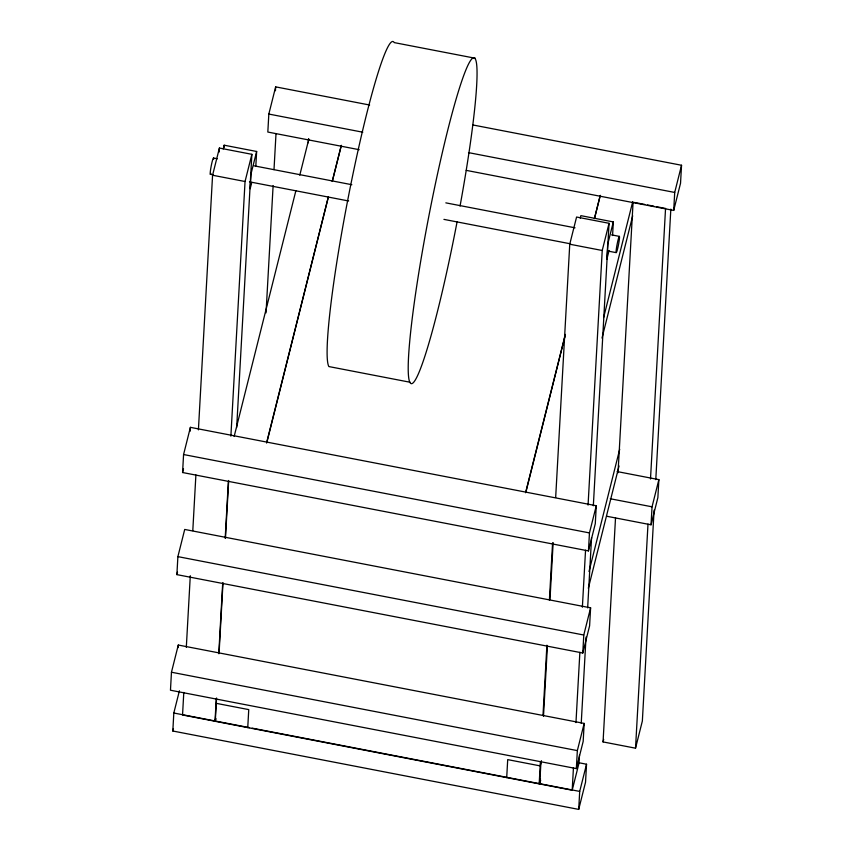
<?xml version="1.0" encoding="UTF-8"?>
<svg xmlns="http://www.w3.org/2000/svg" width="852" height="852" viewBox="0 0 852 852"><rect width="100%" height="100%" fill="white"/><g stroke="black" fill="none" stroke-linecap="round" stroke-linejoin="round"><path stroke-width="1.28" d="M171.465 672.228L170.464 690.216L576.346 768.6L583.173 741.421L584.174 723.423L178.292 645.039L171.465 672.228L577.347 750.612L576.346 768.6M176.886 574.621L177.887 556.633L184.714 529.443L590.606 607.838L589.605 625.826L582.779 653.005L176.886 574.621L177.514 572.15M182.573 472.519L183.574 454.531L190.401 427.342L596.283 505.737L595.282 523.724L588.455 550.903L182.573 472.519L183.5 468.813M578.7 762.71L586.538 764.223L585.537 782.221L578.7 809.4L172.818 731.016L173.819 713.017L179.41 690.78M178.143 647.616L178.292 645.039M190.188 431.197L190.401 427.342M183.798 692.431L182.541 714.977L215.013 721.25L215.641 718.779M186.311 647.339L190.294 575.728M192.797 530.647L195.896 474.947M198.41 429.855L212.574 175.235L219.401 148.046L251.872 154.319L236.675 427.512M219.177 152.029L219.401 148.046M224.033 147.673L224.172 145.202L256.644 151.475L255.813 166.321M215.013 721.25L216.27 698.704M218.783 653.612L222.691 583.332M225.194 538.24L228.368 481.22M230.881 436.128L245.046 181.508L251.872 154.319M540.477 778.739L539.178 783.883L215.279 721.335L216.589 698.001M219.049 653.644L223.011 582.608M225.471 538.176L228.687 480.485M369.619 105.02L275.654 86.872L268.827 114.061L267.826 132.049L359.182 149.696M275.441 90.727L275.654 86.872M266.037 312.876L273.119 185.566M274.003 169.655L275.995 133.849M247.751 727.608L248.752 709.609L216.28 703.347M308.328 142.774L308.541 138.791M506.706 777.62L507.707 759.622L540.179 765.895L541.478 760.751M539.178 783.883L540.402 761.922M542.99 715.499L546.899 645.198M549.402 600.106L552.575 543.065M579.466 755.085L579.03 763.041L572.193 790.23L539.731 783.957L540.977 761.411M543.491 716.319L547.399 646.04M549.977 599.627L553.15 542.596M555.664 497.504L569.754 244.215L576.58 217.026L609.052 223.299L593.333 505.768M572.193 790.23L573.449 767.684M575.963 722.592L579.871 652.312M582.374 607.22L585.548 550.2M588.061 505.108L602.226 250.488L609.052 223.299M582.779 653.005L583.78 635.017L590.606 607.838M588.455 550.903L589.456 532.915L596.283 505.737M581.234 723.263L586.038 637.062M587.656 607.881L591.565 537.601M578.7 809.4L579.701 791.412L586.538 764.223M612.577 235.525L613.333 221.925L580.872 215.652L580.244 218.144M654.091 510.156L642.355 721.016L635.528 748.194L603.056 741.922L615.527 517.803M618.03 472.722L633.079 202.18M635.528 748.194L647.999 524.076M650.502 478.984L665.55 208.452L656.466 206.695M606.667 516.237L651.045 524.8L652.046 506.812L658.873 479.633L617.104 471.561M655.784 479.655L670.833 209.123M466.204 170.357L673.708 210.433L674.709 192.445L681.536 165.256L472.722 124.935M658.873 479.633L657.872 497.621L651.045 524.8M681.536 165.256L680.535 183.255L673.708 210.433M223.235 148.94L224.172 145.202M256.644 151.475L251.01 173.904L250.179 188.739L251.745 182.509M234.151 436.469L295.9 190.624M299.776 175.182L308.829 139.142M172.818 731.016L173.435 728.545M266.623 442.742L328.371 196.897L266.74 442.88M215.279 721.335L215.929 718.758M525.577 492.754L565.345 334.431M526.025 491.604L565.409 334.506M613.333 221.925L607.7 244.343L606.88 259.189L609.073 250.467M603.631 317.54L632.727 201.7M601.991 338.106L632.695 215.822M588.998 571.543L619.713 449.26M588.327 588.242L619.042 465.969M539.731 783.957L540.658 780.251M577.347 750.612L584.174 723.423M603.056 741.922L603.685 739.451M475.384 58.277L394.21 42.6A165.98 14.409 -79.1 0 0 350.428 186.46A165.98 14.409 -79.1 0 0 328.872 366.562L410.046 382.239M268.827 114.061L362.792 132.209M468.504 152.625L674.709 192.445M634.378 202.435L644.772 204.437M647.371 204.938L653.867 206.195M213.522 158.003L217.43 158.76M253.981 165.81L351.855 184.714M445.83 202.861L575.036 227.814M611.576 234.875L619.404 236.387A8.296 0.724 -79.1 0 1 617.551 249.018A8.296 0.724 -79.1 0 1 616.454 248.156A8.296 0.724 -79.1 0 1 619.404 236.387M210.316 174.266L212.925 174.766M249.466 181.827L348.649 200.987M443.924 219.379L570.52 243.832M608.371 251.138L616.198 252.65M212.574 175.235L245.046 181.508M569.754 244.215L602.226 250.488M610.277 498.75L652.046 506.812M183.574 454.531L589.456 532.915M177.887 556.633L583.78 635.017M173.819 713.017L249.519 727.64M252.128 728.14L579.701 791.412M210.849 173.425A8.296 0.724 -79.1 0 1 211.275 165.639A8.296 0.724 -79.1 0 1 213.618 159.335M457.119 221.626A165.98 14.409 -79.1 0 1 408.278 363.293A165.98 14.409 -79.1 0 1 460.836 83.826A165.98 14.409 -79.1 0 1 460.048 206.067M341.301 145.415L332.248 181.455L341.311 145.426M600.255 195.427L594.44 218.591L600.266 195.438"/></g></svg>
